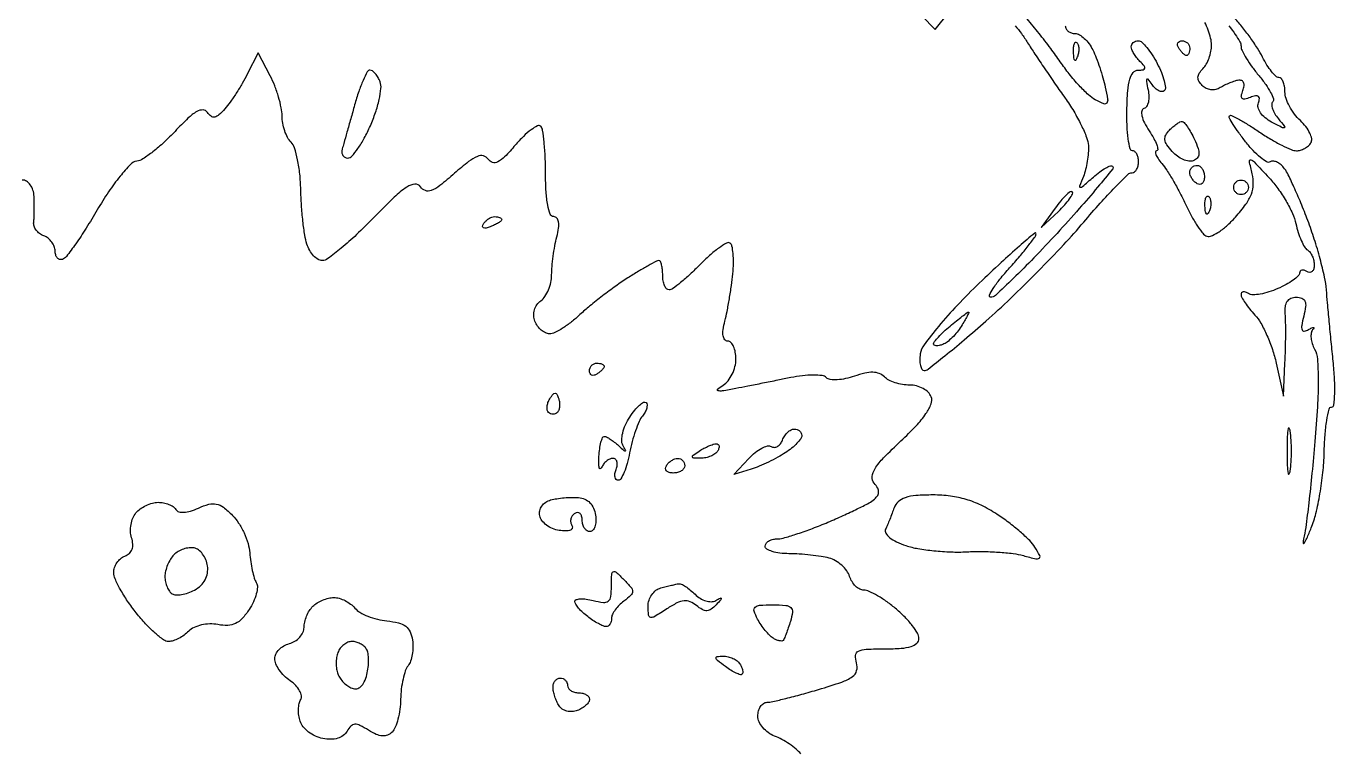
# Model space of a CAD drawing. Extents: x 0 to 102, y 0 to 135.
# Drawn here: x 35.37 to 50.49, y 84.53 to 92.89 of the extents above; entities that cross this region are included whole.
import ezdxf

# ---------------------------------------------------------------- set-up
doc = ezdxf.new("R2010")
doc.units = 0
doc.header["$MEASUREMENT"] = 0

msp = doc.modelspace()

# ---------------------------------------------------------------- linework, layer by layer
for points in [[(45.114712, 93.633223), (45.871669, 92.852846), (46.031069, 93.049697, 0.043972)], [(46.796069, 92.894633, -0.024676), (46.868257, 92.805757, -0.017977), (46.939819, 92.70045, 0.005858), (47.024319, 92.569379, 0.002634), (47.138181, 92.399182, 0.002608), (47.260365, 92.220627, 0.00355), (47.372536, 92.060958, -0.019979), (47.472792, 91.90779, -0.020775), (47.559114, 91.749051, -0.021005), (47.622002, 91.606129, -0.079707), (47.642608, 91.511058, -0.033512), (47.641556, 91.427789, -0.020635), (47.62973, 91.330446, -0.020659), (47.609979, 91.234725, -0.034468), (47.584602, 91.1565, 0.005844), (47.540656, 91.043504, 0.503212), (47.549227, 91.030225, 0.196538), (47.573385, 91.038311, 0.002377), (47.700573, 91.148931, -0.020205), (47.773812, 91.20818, -0.031968), (47.841514, 91.252138, -0.033557), (47.89679, 91.278491, -0.299279), (47.921898, 91.273302, -0.384017), (47.92345, 91.24355, -0.002659), (47.748672, 91.030281, -0.008165), (47.537652, 90.783866, -0.004921), (47.279869, 90.49832, -0.005989), (47.013209, 90.215595, -0.009133), (46.774437, 89.977305, -0.00438), (46.568032, 89.78216, -0.189367), (46.513145, 89.7606, -0.54418), (46.499048, 89.782399, -0.037611), (46.541266, 89.860077, -0.027042), (46.620361, 89.96922, -0.013386), (46.731656, 90.099244, 0.007709), (46.848877, 90.233086, 0.011212), (46.947729, 90.354965, 0.006953), (47.02615, 90.459174, 0.159127), (47.0376, 90.494241, 0.63923), (47.021619, 90.501633, 0.003121), (46.845003, 90.349669, 0.007497), (46.633469, 90.159697, 0.00421), (46.38195, 89.922947, 0.012117), (46.128901, 89.668673, 0.015868), (45.911034, 89.423756, 0.013412), (45.743423, 89.211524, 0.126144), (45.699531, 89.10495, 0.034534), (45.694367, 89.032016, 0.056526), (45.70124, 88.970515, 0.079283), (45.71807, 88.928678, 0.263373), (45.742942, 88.9146, 0.166386), (45.788896, 88.930328, 0.003441), (45.982208, 89.082346, 0.007662), (46.206341, 89.266801, 0.005034), (46.458914, 89.48565, 0.0101), (46.741431, 89.745824, 0.006597), (47.057166, 90.0567, 0.006635), (47.357065, 90.368036, 0.012599), (47.588659, 90.62775, -0.007107), (47.77953, 90.846589, -0.010742), (47.952392, 91.031054, -0.005767), (48.101759, 91.180256, -0.195773), (48.147306, 91.1988, 0.16614), (48.1758, 91.208537, 0.095351), (48.200059, 91.236077, 0.076281), (48.216456, 91.277162, 0.056928), (48.222, 91.3257, 0.053737), (48.216767, 91.374248, 0.07349), (48.201238, 91.415323, 0.093227), (48.178291, 91.442896, 0.174436), (48.151321, 91.4526, -0.352306), (48.123867, 91.474686, -0.020079), (48.103528, 91.589228, -0.023508), (48.090192, 91.739402, -0.014277), (48.087871, 91.917717, -0.012857), (48.097203, 92.143794, -0.051364), (48.120571, 92.280251, -0.104462), (48.159846, 92.355616, -0.223809), (48.21777, 92.383017, 0.036707), (48.275802, 92.38737, 0.314138), (48.293734, 92.404312, 0.228631), (48.286749, 92.432309, 0.022845), (48.23892, 92.48472, -0.030136), (48.200068, 92.528561, -0.031128), (48.167221, 92.5763, -0.032763), (48.144232, 92.621011, -0.102712), (48.1374, 92.65392, -0.121028), (48.143741, 92.679733, -0.100729), (48.161613, 92.701719, -0.09162), (48.188344, 92.716487, -0.080676), (48.219827, 92.7216, -0.189482), (48.259981, 92.705817, -0.03194), (48.317789, 92.644737, -0.031058), (48.379722, 92.560138, -0.023151), (48.437566, 92.459938, -0.022774), (48.485524, 92.355838, -0.032721), (48.517519, 92.25953, -0.034218), (48.532297, 92.181396, -0.229906), (48.519738, 92.145138, -0.210876), (48.492662, 92.134645, -0.106353), (48.456554, 92.144167, -0.075236), (48.416594, 92.17269, -0.047221), (48.379261, 92.21645, 0.014376), (48.333774, 92.277457, 0.490967), (48.318128, 92.277278, 0.211433), (48.3125, 92.253223, 0.007), (48.33258, 92.154606, -0.046379), (48.341602, 92.081138, -0.062092), (48.33527, 92.014362, -0.077342), (48.315522, 91.963885, -0.182418), (48.284644, 91.938781, 0.274003), (48.259765, 91.910079, 0.103271), (48.26123, 91.854853, 0.060332), (48.290096, 91.77647, 0.026674), (48.345655, 91.680925, -0.018866), (48.398469, 91.593279, -0.037586), (48.432178, 91.519671, -0.05845), (48.444489, 91.468821, -0.450048), (48.430118, 91.4526, 0.390354), (48.416314, 91.439886, 0.118338), (48.421074, 91.40911, 0.054712), (48.447017, 91.361433, 0.024202), (48.490805, 91.30455, -0.032539), (48.548948, 91.226357, -0.011626), (48.62178, 91.107853, -0.011479), (48.695871, 90.973786, -0.01331), (48.759981, 90.842844, 0.01657), (48.821913, 90.718409, 0.018925), (48.889451, 90.603876, 0.018403), (48.953495, 90.511742, 0.093515), (48.999435, 90.46979, 0.23171), (49.053453, 90.464469, 0.051737), (49.138871, 90.50685, 0.042514), (49.239025, 90.582819, 0.026925), (49.34247, 90.686751, 0.024059), (49.46236, 90.834675, 0.066428), (49.526565, 90.952107, 0.086551), (49.548468, 91.062999, 0.065287), (49.535048, 91.186705, -0.009549), (49.502581, 91.33234, -0.550309), (49.519056, 91.348153, -0.144584), (49.557174, 91.325897, -0.002233), (49.732309, 91.138165, -0.030577), (49.832759, 91.015235, -0.024015), (49.926503, 90.870874, -0.024584), (50.000811, 90.727707, -0.0534), (50.040069, 90.610385, 0.023078), (50.0673, 90.508979, 0.026867), (50.102663, 90.415659, 0.027388), (50.140555, 90.341194, 0.123562), (50.174309, 90.306477, -0.097264), (50.204223, 90.278749, -0.052552), (50.229461, 90.235115, -0.049544), (50.246608, 90.183435, -0.055396), (50.2524, 90.131314, -0.069308), (50.246171, 90.086595, -0.14379), (50.227549, 90.05705, -0.190139), (50.19994, 90.047067, -0.131946), (50.1678, 90.0567, 0.059788), (50.135385, 90.071729, 0.127965), (50.108051, 90.073375, 0.19138), (50.090189, 90.061861, 0.156262), (50.0832, 90.040045, -0.210307), (50.068544, 90.006741, -0.030008), (50.009227, 89.958612, -0.029869), (49.927828, 89.907359, -0.021378), (49.831378, 89.859636, -0.028132), (49.728621, 89.820903, -0.033661), (49.628097, 89.796631, -0.035833), (49.542761, 89.788242, -0.146007), (49.492978, 89.801677, 0.052424), (49.459781, 89.817665, 0.113776), (49.431832, 89.820964, 0.187335), (49.413688, 89.811531, 0.182217), (49.4064, 89.792195, 0.130483), (49.41554, 89.757767, 0.019459), (49.453833, 89.696404, 0.020782), (49.506047, 89.626039, 0.01657), (49.567875, 89.554553, -0.059175), (49.635725, 89.461103, -0.02368), (49.706376, 89.319374, -0.023035), (49.768878, 89.157763, -0.026916), (49.812615, 88.9992), (49.89588, 88.6185), (49.914304, 88.9992, 0.005649), (49.920226, 89.158914, 0.005125), (49.922787, 89.323985, 0.005136), (49.922047, 89.471739, 0.016388), (49.91731, 89.57025, -0.050862), (49.919061, 89.654371, -0.116739), (49.940942, 89.713418, -0.146828), (49.982925, 89.748205, -0.100423), (50.044017, 89.7606, -0.087671), (50.110291, 89.748889, -0.213451), (50.145126, 89.715086, -0.130287), (50.15274, 89.652314, -0.026882), (50.13128, 89.542011, 0.01657), (50.108171, 89.435041, 0.129516), (50.112105, 89.384686, 0.360922), (50.137316, 89.369488, 0.093504), (50.185559, 89.386375, -0.016664), (50.224981, 89.407395, -0.135635), (50.244876, 89.411157, -0.544422), (50.249128, 89.403203, -0.057116), (50.234227, 89.38234, 0.149575), (50.217004, 89.345507, 0.060468), (50.215902, 89.289467, 0.052569), (50.229481, 89.224543, 0.045075), (50.256765, 89.160243, -0.106065), (50.289475, 89.046517, -0.016331), (50.297996, 88.810293, -0.015214), (50.289483, 88.495363, -0.007333), (50.260393, 88.092717, -0.003206), (50.226291, 87.727865, -0.003886), (50.18946, 87.386194, -0.003298), (50.154352, 87.099259, -0.026644), (50.130394, 86.9688, 0.056708), (50.124693, 86.922149, 0.739371), (50.135196, 86.918833, 0.047039), (50.166757, 86.975359, 0.00698), (50.217816, 87.0957, 0.037565), (50.271686, 87.262597, 0.016526), (50.318749, 87.490012, 0.016247), (50.352991, 87.735617, 0.02097), (50.367577, 87.96284, -0.013068), (50.377376, 88.165544, -0.021399), (50.397482, 88.336265, -0.016888), (50.423352, 88.468085, -0.348988), (50.452918, 88.49159, 0.383455), (50.47946, 88.515461, 0.017699), (50.488758, 88.646917, 0.021768), (50.48734, 88.817608, 0.012947), (50.471549, 89.02035, -0.001256), (50.448808, 89.244495, -0.001074), (50.42595, 89.480759, -0.001082), (50.406098, 89.695613, -0.00309), (50.393534, 89.8452, 0.034232), (50.371745, 89.993325, 0.011901), (50.320784, 90.203126, 0.011757), (50.253519, 90.432211, 0.013422), (50.178212, 90.647873, 0.007521), (50.09815, 90.849586, 0.009034), (50.016599, 91.036732, 0.007934), (49.942783, 91.19156, 0.058058), (49.898073, 91.260291, 0.055064), (49.859405, 91.29764, 0.067794), (49.815985, 91.322655, 0.081134), (49.774657, 91.332129, 0.155492), (49.741981, 91.323958, -0.281111), (49.702804, 91.323742, -0.035929), (49.630978, 91.374415, -0.033512), (49.546809, 91.453336, -0.021631), (49.459936, 91.554959, -0.010592), (49.379988, 91.661697, -0.01715), (49.317142, 91.756092, -0.01122), (49.271062, 91.83462, -0.335171), (49.274051, 91.856051, -0.322219), (49.296222, 91.859674, -0.009018), (49.387125, 91.812407, -0.015217), (49.495937, 91.748949, -0.009459), (49.619787, 91.668281, 0.01474), (49.749542, 91.585706, 0.017607), (49.876593, 91.515956, 0.016537), (49.986558, 91.46502, 0.100515), (50.047713, 91.4526, 0.072422), (50.094002, 91.45934, 0.052961), (50.142007, 91.479355, 0.053251), (50.18443, 91.50883, 0.076044), (50.214105, 91.543679, 0.18598), (50.222909, 91.590517, 0.0653), (50.201514, 91.656772, 0.053847), (50.156256, 91.730529, 0.040727), (50.092197, 91.800775, -0.044027), (50.024008, 91.876548, -0.038036), (49.966345, 91.966758, -0.039838), (49.926703, 92.057206, -0.083553), (49.914, 92.132696, 0.040468), (49.90885, 92.196219, 0.059831), (49.893348, 92.249866, 0.078685), (49.870594, 92.286331, 0.217296), (49.843696, 92.2986, -0.194441), (49.809404, 92.31246, -0.031046), (49.759603, 92.366941, -0.03047), (49.706185, 92.442155, -0.022461), (49.656148, 92.53125, 0.025587), (49.595957, 92.636873, 0.013091), (49.510393, 92.76321, 0.012974), (49.415225, 92.889066, 0.019015), (49.324602, 92.9942, 0.016574)], [(47.376, 92.895793, 0.124881), (47.384669, 92.861624, 0.100781), (47.409078, 92.832518, 0.090361), (47.445588, 92.812957, 0.078061), (47.488604, 92.8062, -0.133759), (47.538387, 92.79264, -0.054223), (47.595248, 92.750285, -0.048487), (47.64987, 92.688673, -0.044252), (47.693523, 92.61585, -0.020692), (47.732619, 92.525941, -0.011004), (47.773879, 92.411772, -0.010935), (47.810982, 92.293056, -0.016682), (47.837443, 92.188415, -0.01117), (47.865053, 92.046376, -0.210469), (47.854281, 92.003332, -0.339135), (47.819618, 91.994231, -0.023561), (47.722565, 92.04043, -0.065214), (47.642782, 92.097586, -0.018524), (47.535046, 92.206085, -0.018324), (47.421367, 92.338829, -0.018452), (47.31799, 92.479241, 0.012001), (47.207538, 92.633388, 0.007591), (47.071765, 92.807998, 0.007622), (46.933066, 92.97559, 0.013919)], [(49.266109, 92.894138, -0.022536), (49.339622, 92.796545, -0.021745), (49.393091, 92.710699, -0.129101), (49.4064, 92.660012, 0.117412), (49.41862, 92.608689, 0.019955), (49.467835, 92.520168, 0.020832), (49.535469, 92.41893, 0.01722), (49.615541, 92.316832, -0.02123), (49.69192, 92.217817, -0.03322), (49.747973, 92.12602, -0.035557), (49.780583, 92.05113, -0.288908), (49.772685, 92.016285, 0.213681), (49.761179, 91.986116, 0.067387), (49.770568, 91.937617, 0.053555), (49.797199, 91.879977, 0.037513), (49.838494, 91.821494, -0.005621), (49.910331, 91.732397, -0.480519), (49.906887, 91.717595, -0.235022), (49.884574, 91.717937, -0.003163), (49.759388, 91.783637, -0.050197), (49.685546, 91.833073, -0.069373), (49.631726, 91.891778, -0.086226), (49.604188, 91.951593, -0.157751), (49.60703, 92.00468, 0.062298), (49.619172, 92.053876, 0.279027), (49.6074, 92.079771, 0.206531), (49.574663, 92.086154, 0.03793), (49.514304, 92.068104, -0.037294), (49.450606, 92.048967, -0.247157), (49.419616, 92.057454, -0.261309), (49.410156, 92.08722, -0.040754), (49.428155, 92.148667, 0.056127), (49.441704, 92.200799, 0.134256), (49.436771, 92.240126, 0.197484), (49.414751, 92.262312, 0.138385), (49.379392, 92.266726, 0.039192), (49.333059, 92.255917, 0.01885), (49.275614, 92.235258, 0.018561), (49.216995, 92.209077, 0.025237), (49.166379, 92.180922, -0.084943), (49.11473, 92.159776, -0.083231), (49.058611, 92.156797, -0.083284), (49.004617, 92.172277, -0.085204), (48.959109, 92.204451, -0.063482), (48.920495, 92.254348, -0.143336), (48.908916, 92.300256, -0.13462), (48.923678, 92.347099, -0.05317), (48.96648, 92.40012, 0.070344), (49.005191, 92.451581, 0.039876), (49.037388, 92.522764, 0.038921), (49.05887, 92.601219, 0.051287), (49.065309, 92.67507, 0.054395), (49.055573, 92.753061, 0.030616), (49.027886, 92.844478, 0.030205), (48.988196, 92.934391, 0.043007)], [(44.319494, 84.486241, 0.046357), (44.263832, 84.541905, 0.024398), (44.185548, 84.600679, 0.024055), (44.098819, 84.653508, 0.033935), (44.016627, 84.691319, -0.065414), (43.94252, 84.731225, -0.062038), (43.879737, 84.789541, -0.066662), (43.837197, 84.85661, -0.108449), (43.8228, 84.922206, -0.065262), (43.830703, 84.9825, -0.081104), (43.853864, 85.034012, -0.096284), (43.888211, 85.068986, -0.145288), (43.92855, 85.082081, 0.049558), (43.994181, 85.090286, 0.005033), (44.147151, 85.126666, 0.006258), (44.328879, 85.174244, 0.004949), (44.524225, 85.230094, 0.010302), (44.792615, 85.315764, 0.070634), (44.915901, 85.378485, 0.174509), (44.964445, 85.44741, 0.14485), (44.962674, 85.537613, -0.093449), (44.952137, 85.624289, -0.269893), (44.98466, 85.67259, -0.1028), (45.074704, 85.695207, -0.010302), (45.297599, 85.6998, 0.017007), (45.478626, 85.705959, 0.057972), (45.594393, 85.727484, 0.109875), (45.659978, 85.764907, 0.211419), (45.684, 85.81918, 0.134523), (45.66755, 85.879216, 0.030206), (45.60754, 85.967829, 0.029235), (45.523348, 86.064968, 0.024684), (45.423709, 86.15758, 0.019837), (45.315642, 86.241423, 0.022893), (45.206183, 86.312263, 0.022761), (45.109154, 86.36316, 0.109835), (45.04871, 86.3766, -0.1229), (45.001064, 86.388491, -0.069996), (44.952774, 86.423619, -0.063059), (44.911177, 86.475463, -0.060797), (44.883199, 86.536666, 0.082944), (44.849966, 86.601632, 0.052394), (44.792227, 86.664482, 0.050985), (44.720358, 86.715918, 0.064431), (44.644848, 86.747011, 0.026182), (44.553616, 86.766416, 0.011618), (44.431626, 86.782859, 0.011463), (44.301345, 86.794332, 0.015177), (44.18235, 86.798445, -0.029141), (44.077008, 86.805034, -0.045432), (43.988167, 86.824112, -0.057039), (43.926106, 86.851551, -0.26617), (43.9074, 86.8842, -0.154145), (43.917589, 86.916465, -0.097894), (43.946283, 86.943949, -0.080377), (43.989154, 86.962495, -0.06205), (44.039767, 86.9688, 0.067391), (44.116025, 86.979125, 0.010494), (44.262114, 87.022743, 0.011522), (44.433157, 87.082128, 0.009807), (44.610817, 87.152435, 0.006475), (44.786601, 87.228709, 0.007483), (44.952007, 87.306036, 0.006778), (45.090016, 87.375417, 0.042984), (45.156293, 87.41746, 0.063134), (45.201893, 87.462329, 0.152412), (45.218594, 87.506048, 0.139805), (45.208084, 87.554077, 0.049914), (45.168497, 87.612822, -0.200629), (45.14525, 87.688856, -0.116128), (45.176766, 87.780719, -0.053486), (45.275979, 87.906311, -0.011375), (45.475743, 88.101021, 0.015612), (45.6519, 88.275656, 0.039125), (45.765667, 88.416254, 0.056508), (45.825338, 88.528342, 0.187841), (45.825744, 88.610324, 0.111272), (45.791294, 88.661994, 0.066144), (45.731199, 88.705721, 0.061116), (45.655954, 88.735327, 0.063277), (45.576675, 88.7454, -0.042433), (45.494182, 88.752414, -0.036242), (45.409439, 88.773339, -0.037833), (45.334854, 88.804012, -0.080071), (45.28433, 88.84051, 0.104028), (45.225792, 88.878703, 0.0874), (45.153006, 88.893186, 0.063123), (45.059833, 88.88346, 0.02634), (44.938293, 88.848147, -0.03167), (44.836896, 88.819855, -0.039183), (44.73971, 88.807103, -0.043319), (44.659395, 88.80987, -0.163783), (44.614633, 88.831256, 0.164227), (44.565976, 88.854451, 0.029191), (44.46386, 88.860681, 0.028838), (44.338397, 88.853762, 0.022475), (44.2035, 88.832311, -0.000967), (44.052392, 88.801569, -0.000627), (43.877526, 88.766574, -0.000631), (43.706665, 88.732828, -0.001197), (43.569, 88.70616, -0.005444), (43.411503, 88.677815, -0.104687), (43.362073, 88.679865, -0.61283), (43.357984, 88.698056, -0.031146), (43.42095, 88.743972, 0.0845), (43.477625, 88.795348, 0.05246), (43.52551, 88.87156, 0.050854), (43.558029, 88.959406, 0.063313), (43.569, 89.045704, 0.043292), (43.562116, 89.125061, 0.063021), (43.541455, 89.192107, 0.08266), (43.511075, 89.237503, 0.206903), (43.475229, 89.253, -0.22646), (43.440111, 89.269765, -0.134775), (43.421176, 89.313089, -0.072586), (43.421234, 89.385365, -0.026684), (43.441467, 89.48565, 0.014611), (43.466745, 89.597007, 0.006893), (43.493171, 89.742053, 0.006824), (43.516688, 89.894781, 0.009563), (43.533211, 90.03181, 0.020244), (43.540649, 90.154804, 0.028215), (43.536625, 90.264968, 0.027649), (43.523652, 90.351864, 0.206287), (43.500271, 90.385291, 0.276597), (43.460198, 90.385847, 0.02423), (43.371294, 90.328324, 0.026332), (43.265373, 90.243476, 0.017154), (43.152017, 90.135231, -0.011905), (43.038095, 90.024136, -0.016451), (42.930377, 89.930397, -0.013031), (42.837737, 89.858917, -0.159099), (42.795718, 89.8452, -0.215052), (42.767901, 89.857744, -0.079563), (42.744361, 89.894903, -0.060514), (42.728329, 89.949618, -0.041061), (42.723, 90.0144, 0.02455), (42.719814, 90.079241, 0.039052), (42.710081, 90.133897, 0.046229), (42.696026, 90.172798, 0.290725), (42.679019, 90.1836, 0.123057), (42.65021, 90.176401, 0.004989), (42.555259, 90.12456, 0.008472), (42.443569, 90.059619, 0.005876), (42.319469, 89.982614, 0.013028), (42.181375, 89.889517, 0.008532), (42.026977, 89.775451, 0.008585), (41.880269, 89.659096, 0.016265), (41.766891, 89.559614, -0.021848), (41.667826, 89.474628, -0.025188), (41.566166, 89.402817, -0.025444), (41.475122, 89.35144, -0.116239), (41.416392, 89.3376, -0.112159), (41.368831, 89.348405, -0.066052), (41.319803, 89.380434, -0.060902), (41.276804, 89.427663, -0.062704), (41.246947, 89.483418, -0.080125), (41.233347, 89.548338, -0.081596), (41.240992, 89.613812, -0.082239), (41.269076, 89.672977, -0.083224), (41.31464, 89.71965, 0.088794), (41.362102, 89.769358, 0.047336), (41.402281, 89.844581, 0.045113), (41.429801, 89.931745, 0.052672), (41.43936, 90.017982, -0.021294), (41.443962, 90.114312, -0.01127), (41.457433, 90.233165, -0.011196), (41.476712, 90.354333, -0.016994), (41.499378, 90.45855, 0.026908), (41.519129, 90.558893, 0.073138), (41.518733, 90.631158, 0.135305), (41.499375, 90.674452, 0.223974), (41.463862, 90.6912, -0.312666), (41.423778, 90.718982, -0.042407), (41.394598, 90.822844, -0.032865), (41.375371, 90.977844, -0.014429), (41.3694, 91.1847, 0.010715), (41.365259, 91.377888, 0.015033), (41.35269, 91.549944, 0.011255), (41.334951, 91.690554, 0.160711), (41.312516, 91.735084, 0.328614), (41.276187, 91.74059, 0.03883), (41.202794, 91.69435, 0.034413), (41.113737, 91.618015, 0.020839), (41.018877, 91.516534, -0.015487), (40.89637, 91.382634, -0.080148), (40.816088, 91.323001, -0.194777), (40.75661, 91.317382, -0.17475), (40.706571, 91.354371, 0.188123), (40.652022, 91.392549, 0.159936), (40.581534, 91.387009, 0.067903), (40.479639, 91.327142, 0.013433), (40.316447, 91.191443, -0.012239), (40.147031, 91.049885, -0.073687), (40.048002, 90.992595, -0.183065), (39.979656, 90.991553, -0.164038), (39.923949, 91.035873, 0.28381), (39.859416, 91.066582, 0.12006), (39.765518, 91.032531, 0.045237), (39.620056, 90.915555, 0.008153), (39.373862, 90.67005, -0.011221), (39.184689, 90.483707, -0.015691), (39.006896, 90.326495, -0.011995), (38.854149, 90.20581, -0.162581), (38.787652, 90.1836, -0.141352), (38.739421, 90.197513, -0.06555), (38.688799, 90.239515, -0.057214), (38.643585, 90.301141, -0.050617), (38.611287, 90.37395, -0.039791), (38.586634, 90.476089, -0.011277), (38.564654, 90.638226, -0.011286), (38.548039, 90.823126, -0.011713), (38.540043, 91.006313, 0.021053), (38.529013, 91.183134, 0.024774), (38.503288, 91.348934, 0.024805), (38.46819, 91.484647, 0.121271), (38.427457, 91.551983, -0.075533), (38.387701, 91.605983, -0.038431), (38.354249, 91.683583, -0.037073), (38.331438, 91.770707, -0.045523), (38.3238, 91.854421, 0.050264), (38.314236, 91.949316, 0.021668), (38.283461, 92.072818, 0.02118), (38.239051, 92.202513, 0.026255), (38.186475, 92.318759), (38.049151, 92.584316), (37.922087, 92.335708, -0.014638), (37.863844, 92.229541, -0.010969), (37.793798, 92.116052, -0.011112), (37.723084, 92.012049, -0.024817), (37.66379, 91.937051, -0.027495), (37.594547, 91.866151, -0.134746), (37.54519, 91.840808, -0.217789), (37.503287, 91.850284, -0.084904), (37.461852, 91.894751, 0.246755), (37.410108, 91.923439, 0.138279), (37.338651, 91.905008, 0.059213), (37.23667, 91.828198, 0.014029), (37.086832, 91.676408, -0.018093), (36.960143, 91.550137, -0.021298), (36.831134, 91.440373, -0.020766), (36.715831, 91.357907, -0.11036), (36.643708, 91.330801, 0.169233), (36.572488, 91.294178, 0.019705), (36.452426, 91.157603, 0.021884), (36.319167, 90.977863, 0.016237), (36.187457, 90.768593, -0.008672), (36.059705, 90.558634, -0.012345), (35.938468, 90.377032, -0.008385), (35.832004, 90.231047, -0.151515), (35.785607, 90.1977, -0.151329), (35.753524, 90.196992, -0.144709), (35.725994, 90.214473, -0.111541), (35.70748, 90.248732, -0.068432), (35.7012, 90.294399, 0.094004), (35.691431, 90.345899, 0.066816), (35.662757, 90.39736, 0.064779), (35.62036, 90.440983, 0.07611), (35.570331, 90.469516, -0.070428), (35.52136, 90.496719, -0.070999), (35.482016, 90.53638, -0.077281), (35.457953, 90.582001, -0.115835), (35.453455, 90.626618, 0.021535), (35.458171, 90.680617, 0.007673), (35.460393, 90.758019, 0.007598), (35.460236, 90.843136, 0.008893), (35.457424, 90.92385, 0.061165), (35.444336, 90.997964, 0.080843), (35.414051, 91.059353, 0.09721), (35.371218, 91.099847, 0.141824), (35.321635, 91.1142, -0.177416)]]:
    msp.add_lwpolyline(points, format="xyb")
for points in [[(48.724607, 92.7216, -0.093332), (48.758807, 92.71516, -0.09642), (48.787882, 92.696749, -0.099167), (48.807342, 92.66928, -0.105053), (48.8142, 92.637, -0.042167), (48.811464, 92.604611, -0.061769), (48.803241, 92.577251, -0.081139), (48.791159, 92.558699, -0.210953), (48.776893, 92.5524, -0.151918), (48.759065, 92.557945, -0.038439), (48.735186, 92.577251, -0.035638), (48.710057, 92.604617, -0.029505), (48.6873, 92.637, -0.082592), (48.674059, 92.669326, -0.161196), (48.676691, 92.696749, -0.182303), (48.694579, 92.714977, -0.108972)], [(47.511713, 92.698687, 0.296942), (47.493197, 92.702597, 0.208169), (47.477576, 92.687154, 0.077125), (47.468209, 92.646547, 0.028489), (47.467279, 92.58765, 0.018894), (47.472274, 92.524511, 0.168741), (47.48423, 92.499828, 0.470617), (47.499648, 92.501287, 0.054073), (47.518391, 92.536537, 0.051402), (47.531592, 92.582803, 0.05415), (47.534758, 92.629972, 0.060344), (47.528061, 92.671029, 0.126455)], [(39.339992, 92.3832, 0.277791), (39.308994, 92.364538, 0.017693), (39.260794, 92.265157, 0.021863), (39.210077, 92.135353, 0.014168), (39.162367, 91.98135, -0.00032), (39.117166, 91.819742, -0.000375), (39.074069, 91.666479, -0.00033), (39.037451, 91.536959, -0.002301), (39.019221, 91.47375, 0.086337), (39.014633, 91.433375, 0.122816), (39.025379, 91.399064, 0.136914), (39.049793, 91.376286, 0.120226), (39.083754, 91.368, 0.215794), (39.13031, 91.389075, 0.027699), (39.199671, 91.477479, 0.028334), (39.274062, 91.597938, 0.020031), (39.344174, 91.740694, 0.022889), (39.403477, 91.893272, 0.026435), (39.4454, 92.043537, 0.026916), (39.466954, 92.172667, 0.120069), (39.457266, 92.248294, 0.039497), (39.432623, 92.299919, 0.047856), (39.401462, 92.343571, 0.054974), (39.368788, 92.373729, 0.160233)], [(48.72537, 91.79034, -0.219455), (48.748605, 91.779224, -0.022547), (48.786254, 91.729431, -0.024791), (48.827364, 91.662789, -0.017266), (48.867294, 91.583917, -0.022855), (48.910306, 91.478807, -0.099329), (48.919965, 91.412522, -0.176486), (48.90104, 91.368092, -0.113569), (48.854093, 91.336483, -0.133421), (48.802761, 91.331274, -0.062195), (48.738125, 91.350447, -0.055137), (48.671001, 91.389127, -0.050619), (48.611804, 91.44254, -0.034106), (48.550376, 91.520496, -0.116942), (48.527434, 91.580289, -0.155081), (48.53689, 91.634035, -0.076025), (48.578475, 91.690635, -0.021586), (48.620313, 91.729008, -0.025692), (48.663026, 91.761324, -0.025816), (48.701167, 91.784431, -0.1275)], [(48.8988, 91.2834, -0.153634), (48.931065, 91.273246, -0.097988), (48.958549, 91.244656, -0.080552), (48.977094, 91.201938, -0.062283), (48.9834, 91.151507, -0.066118), (48.977202, 91.104839, -0.138808), (48.958549, 91.073717, -0.191142), (48.930918, 91.062768, -0.139169), (48.8988, 91.0719, -0.06081), (48.866439, 91.097805, -0.051032), (48.839051, 91.132211, -0.053229), (48.820401, 91.169481, -0.089642), (48.8142, 91.203793, -0.105429), (48.820677, 91.234167, -0.099231), (48.839051, 91.260015, -0.096318), (48.866505, 91.277341, -0.092995)], [(49.4064, 91.1142, -0.099038), (49.438687, 91.107741, -0.097945), (49.466149, 91.089349, -0.097945), (49.484541, 91.061887, -0.099038), (49.491, 91.0296, -0.099038), (49.484541, 90.997313, -0.097945), (49.466149, 90.969851, -0.097945), (49.438687, 90.951459, -0.099038), (49.4064, 90.945, -0.099038), (49.374113, 90.951459, -0.097945), (49.346651, 90.969851, -0.097945), (49.328259, 90.997313, -0.099038), (49.3218, 91.0296, -0.099038), (49.328259, 91.061887, -0.097945), (49.346651, 91.089349, -0.097945), (49.374113, 91.107741, -0.099038)], [(47.4559, 90.976664, 0.365674), (47.43226, 90.978264, 0.031591), (47.382276, 90.936439, 0.030003), (47.322207, 90.872076, 0.017685), (47.258064, 90.788664), (47.097827, 90.5643), (47.295664, 90.7523, 0.018032), (47.368793, 90.826992, 0.029656), (47.424341, 90.895757, 0.030193), (47.459647, 90.952095, 0.337379)], [(49.034513, 90.922087, -0.126455), (49.050861, 90.894429, -0.060344), (49.057558, 90.853372, -0.05415), (49.054392, 90.806203, -0.051402), (49.041191, 90.759937, -0.054073), (49.022448, 90.724687, -0.470617), (49.00703, 90.723228, -0.168741), (48.995074, 90.747911, -0.018894), (48.990079, 90.81105, -0.028489), (48.991009, 90.869947, -0.077125), (49.000376, 90.910554, -0.208169), (49.015997, 90.925997, -0.296942)], [(40.782193, 90.6912, -0.039867), (40.812675, 90.688766, -0.059132), (40.838415, 90.681433, -0.077771), (40.855928, 90.670675, -0.219607), (40.8618, 90.657951, -0.2252), (40.85429, 90.642123, -0.029412), (40.823232, 90.61967, -0.029555), (40.780799, 90.596041, -0.020646), (40.730506, 90.57432, -0.036408), (40.681457, 90.55949, -0.155351), (40.651355, 90.562127, -0.32948), (40.641257, 90.579026, -0.1144), (40.650899, 90.607569, -0.061454), (40.676574, 90.639559, -0.051183), (40.710787, 90.666633, -0.053277), (40.747924, 90.685066, -0.088797)], [(46.255767, 89.588585, -0.58528), (46.260094, 89.58277, -0.011578), (46.24047, 89.541351, -0.015046), (46.211585, 89.487932, -0.008115), (46.172987, 89.423834, -0.030968), (46.125015, 89.356661, -0.027839), (46.067481, 89.293364, -0.028903), (46.009366, 89.242434, -0.073986), (45.96077, 89.214989, -0.036869), (45.919525, 89.202559, -0.068684), (45.884799, 89.199711, -0.112733), (45.861839, 89.206309, -0.273115), (45.8532, 89.220944, -0.172532), (45.862577, 89.247311, -0.015616), (45.909115, 89.30095, -0.01882), (45.970638, 89.362707, -0.0136), (46.04355, 89.426975, -0.004456), (46.118077, 89.48803, -0.006651), (46.184408, 89.539951, -0.003172), (46.241433, 89.582809, -0.128232)], [(41.9616, 88.9992, -0.042167), (41.993989, 88.996464, -0.061769), (42.021349, 88.988241, -0.081139), (42.039901, 88.976159, -0.210953), (42.0462, 88.961893, -0.151918), (42.040655, 88.944065, -0.038439), (42.021349, 88.920186, -0.035638), (41.993983, 88.895057, -0.029505), (41.9616, 88.8723, -0.082592), (41.929274, 88.859059, -0.161196), (41.901851, 88.861691, -0.182303), (41.883623, 88.879579, -0.108972), (41.877, 88.909607, -0.093332), (41.88344, 88.943807, -0.09642), (41.901851, 88.972882, -0.099167), (41.92932, 88.992342, -0.105053)], [(41.520601, 88.587896, -0.052621), (41.530432, 88.543224, -0.052345), (41.530746, 88.497404, -0.057227), (41.522104, 88.457264, -0.115259), (41.505112, 88.429913, -0.098356), (41.481731, 88.41428, -0.097782), (41.4541, 88.408728, -0.098103), (41.426508, 88.414099, -0.099724), (41.403229, 88.429571, -0.149701), (41.388702, 88.456924, -0.07231), (41.386835, 88.496922, -0.061761), (41.397142, 88.542778, -0.052326), (41.418718, 88.587555, -0.024362), (41.455091, 88.640461, -0.233206), (41.478901, 88.652304, -0.286646), (41.499363, 88.639619, -0.033951)], [(42.530315, 88.543285, -0.186262), (42.541922, 88.51709, -0.077582), (42.537761, 88.478006, -0.061885), (42.519409, 88.432656, -0.04566), (42.488826, 88.387894, 0.06964), (42.450573, 88.325725, 0.019176), (42.408495, 88.218572, 0.018985), (42.3697, 88.092211, 0.018796), (42.340455, 87.96285, -0.02075), (42.312475, 87.841292, -0.031525), (42.277279, 87.738792, -0.032448), (42.240284, 87.663871, -0.267966), (42.20864, 87.6456, -0.211071), (42.185112, 87.655995, -0.139157), (42.17172, 87.682877, -0.089392), (42.171419, 87.723881, -0.048899), (42.184806, 87.7725, 0.059505), (42.197083, 87.821076, 0.105118), (42.193759, 87.862123, 0.149708), (42.175813, 87.889073, 0.173231), (42.146901, 87.8994, 0.106674), (42.110581, 87.891562, 0.064854), (42.073088, 87.868336, 0.060533), (42.040157, 87.834084, 0.064606), (42.017232, 87.79365, -0.224254), (42.00272, 87.780324, -0.432726), (41.99039, 87.787305, -0.05879), (41.984317, 87.837087, -0.014053), (41.986334, 87.92055, -0.019863), (41.994559, 88.009716, -0.031591), (42.00939, 88.084859, -0.032982), (42.027868, 88.139887, -0.30411), (42.047732, 88.1532, -0.121129), (42.07372, 88.14681, -0.023229), (42.115967, 88.122136, -0.023521), (42.163662, 88.087934, -0.019763), (42.210891, 88.04745, 0.00427), (42.273881, 87.989977, 0.203391), (42.289817, 87.984523, 0.540241), (42.29452, 87.992959, 0.008334), (42.262819, 88.05117, -0.138918), (42.248881, 88.108305, -0.050492), (42.260434, 88.191675, -0.045225), (42.292417, 88.285361, -0.04019), (42.341768, 88.375761, -0.024278), (42.399235, 88.454813, -0.041834), (42.455296, 88.513708, -0.054906), (42.502509, 88.54718, -0.334838)], [(44.243145, 88.2378, -0.084477), (44.276466, 88.23213, -0.093281), (44.304769, 88.215807, -0.100466), (44.323696, 88.191488, -0.115793), (44.3304, 88.16293, -0.158572), (44.318425, 88.126122, -0.033354), (44.274485, 88.0735, -0.031853), (44.212923, 88.016756, -0.025511), (44.14005, 87.963623, -0.020248), (44.052462, 87.9113, -0.01267), (43.94611, 87.856919, -0.012713), (43.838451, 87.808595, -0.022538), (43.74713, 87.775114), (43.544559, 87.711041), (43.7195, 87.898818, -0.034829), (43.792506, 87.966986, -0.048066), (43.867203, 88.016509, -0.057826), (43.932909, 88.042288, -0.205816), (43.976656, 88.035783, 0.147436), (44.011774, 88.026411, 0.123722), (44.04897, 88.037032, 0.100346), (44.082686, 88.066865, 0.070116), (44.10738, 88.111386, -0.055823), (44.132422, 88.15973, -0.05796), (44.167271, 88.200666, -0.064401), (44.206179, 88.228509, -0.12375)], [(49.974595, 88.21665, 0.124239), (49.961721, 88.24731, 0.664672), (49.949704, 88.244277, 0.03126), (49.941464, 88.150714, 0.006336), (49.939352, 87.984, 0.006336), (49.941464, 87.817286, 0.03126), (49.949704, 87.723723, 0.664672), (49.961721, 87.72069, 0.124239), (49.974595, 87.75135, 0.023547), (49.985573, 87.857288, 0.014044), (49.989133, 87.984, 0.014044), (49.985573, 88.110712, 0.023547)], [(43.341343, 88.067305, -0.157323), (43.362948, 88.060783, -0.195945), (43.374322, 88.043368, -0.128516), (43.372587, 88.01633, -0.058538), (43.3575, 87.984, -0.101161), (43.327076, 87.951681, -0.052761), (43.27855, 87.924632, -0.049393), (43.220757, 87.906475, -0.053738), (43.162157, 87.900695, -0.012098), (43.08158, 87.903376, -0.343021), (43.066836, 87.916263, -0.295079), (43.074703, 87.93583, -0.010223), (43.146, 87.984, -0.021347), (43.199607, 88.015485, -0.021318), (43.255728, 88.042299, -0.021733), (43.306606, 88.061429, -0.074451)], [(42.897193, 87.8994, -0.105429), (42.927567, 87.892923, -0.099231), (42.953415, 87.874549, -0.096318), (42.970741, 87.847095, -0.092995), (42.9768, 87.8148, -0.153634), (42.966646, 87.782535, -0.097988), (42.938056, 87.755051, -0.080552), (42.895338, 87.736506, -0.062283), (42.844907, 87.7302, -0.066118), (42.798239, 87.736398, -0.138808), (42.767117, 87.755051, -0.191142), (42.756168, 87.782682, -0.139169), (42.7653, 87.8148, -0.06081), (42.791205, 87.847161, -0.051032), (42.825611, 87.874549, -0.053229), (42.862881, 87.893199, -0.089642)], [(41.7501, 87.446923, -0.086717), (41.822489, 87.428543, -0.095571), (41.881606, 87.387031, -0.08983), (41.923626, 87.324117, -0.067249), (41.946334, 87.24375, -0.045002), (41.950064, 87.170862, -0.070854), (41.938847, 87.109315, -0.099259), (41.915286, 87.068129, -0.216622), (41.882884, 87.0534, -0.144235), (41.848379, 87.063565, -0.099454), (41.81898, 87.092144, -0.083789), (41.799169, 87.134876, -0.066829), (41.7924, 87.185293, 0.067432), (41.786088, 87.231883, 0.140899), (41.767143, 87.262833, 0.190788), (41.739072, 87.273544, 0.136093), (41.70642, 87.264047, 0.098906), (41.677658, 87.237212, 0.097913), (41.661286, 87.201294, 0.097976), (41.659821, 87.161867, 0.099171), (41.67351, 87.12504, -0.212771), (41.677776, 87.09346, -0.231386), (41.656997, 87.070692, -0.098284), (41.605573, 87.061318, -0.031399), (41.527704, 87.067436, -0.062836), (41.449663, 87.088755, -0.062834), (41.379363, 87.128792, -0.068788), (41.327029, 87.180621, -0.116687), (41.301985, 87.236617, -0.103062), (41.302978, 87.294509, -0.096059), (41.326847, 87.348818, -0.091728), (41.370492, 87.392187, -0.084355), (41.428021, 87.418639, -0.027927), (41.498778, 87.433486, -0.015851), (41.585694, 87.443904, -0.01579), (41.674199, 87.448866, -0.025024)], [(45.846133, 87.4764, 0.017945), (45.649089, 87.469326, 0.061858), (45.523913, 87.444559, 0.103027), (45.444983, 87.398924, 0.126199), (45.397713, 87.32835, -0.00615), (45.374309, 87.264514, -0.004666), (45.347135, 87.195078, -0.004719), (45.32041, 87.130394, -0.010966), (45.298865, 87.082557, 0.250809), (45.300974, 87.037099, 0.088224), (45.345139, 86.986115, 0.05908), (45.425407, 86.935461, 0.031545), (45.534449, 86.891675, 0.037512), (45.672243, 86.857401, 0.016852), (45.857171, 86.832266, 0.016574), (46.055265, 86.818725, 0.02167), (46.23678, 86.820219, -0.015981), (46.414837, 86.823709, -0.013645), (46.602431, 86.816269, -0.013858), (46.772708, 86.800104, -0.037542), (46.891594, 86.776325, 0.008306), (47.035933, 86.738569, 0.219101), (47.074207, 86.746015, 0.3752), (47.081137, 86.775696, 0.017432), (47.025284, 86.872484, 0.057549), (46.963933, 86.949411, 0.017203), (46.853789, 87.051653, 0.017003), (46.721249, 87.158789, 0.017636), (46.583306, 87.255308, 0.030074), (46.403264, 87.357232, 0.040927), (46.229554, 87.425246, 0.041325), (46.048426, 87.463621, 0.031555)], [(36.890966, 87.3918, -0.048084), (36.953548, 87.385768, -0.046845), (37.014401, 87.367886, -0.050693), (37.064786, 87.341608, -0.10923), (37.095128, 87.31039, 0.182674), (37.130613, 87.283085, 0.088332), (37.188363, 87.276222, 0.061538), (37.265237, 87.290277, 0.030951), (37.357508, 87.325604, -0.039267), (37.478089, 87.369487, -0.121438), (37.564095, 87.371969, -0.112435), (37.64526, 87.334078, -0.031184), (37.751302, 87.240498, -0.053366), (37.82217, 87.15264, -0.035095), (37.884737, 87.038648, -0.035191), (37.930493, 86.917625, -0.055554), (37.950355, 86.808542, 0.018435), (37.961285, 86.705808, 0.018371), (37.97976, 86.604038, 0.018563), (38.002429, 86.51652, 0.065846), (38.026132, 86.463738, -0.1562), (38.038874, 86.412483, -0.048888), (38.025799, 86.333429, -0.043446), (37.992825, 86.242663, -0.036202), (37.942916, 86.152946, -0.040093), (37.862602, 86.049502, -0.095313), (37.784834, 85.991549, -0.104862), (37.695994, 85.969676, -0.055388), (37.582302, 85.978588, 0.052135), (37.487407, 85.986645, 0.050752), (37.392007, 85.975056, 0.05414), (37.307527, 85.946075, 0.086905), (37.245335, 85.902421, -0.042408), (37.191782, 85.857256, -0.036234), (37.128569, 85.819069, -0.037828), (37.06561, 85.792792, -0.08011), (37.013566, 85.7844, -0.15702), (36.954167, 85.803525, -0.024568), (36.856589, 85.881168, -0.025291), (36.747139, 85.987684, -0.019642), (36.638909, 86.113824, -0.018696), (36.539029, 86.250105, -0.021618), (36.454642, 86.387174, -0.021289), (36.393856, 86.508019, -0.106267), (36.378, 86.581779, -0.084745), (36.387675, 86.63845, -0.066159), (36.416017, 86.694206, -0.066147), (36.457946, 86.740633, -0.084642), (36.507421, 86.769974, 0.096455), (36.558727, 86.802049, 0.118094), (36.589857, 86.849083, 0.10356), (36.598661, 86.910157, 0.061107), (36.585032, 86.982878, -0.068796), (36.572754, 87.054422, -0.051565), (36.578388, 87.134252, -0.052256), (36.599974, 87.209914, -0.077755), (36.635169, 87.26896, -0.063424), (36.685502, 87.315981, -0.044282), (36.752363, 87.355716, -0.044531), (36.824589, 87.382795, -0.067526)], [(37.306839, 86.864655, 0.078969), (37.249948, 86.866387, 0.050573), (37.185426, 86.8514, 0.049532), (37.123492, 86.823124, 0.064623), (37.074189, 86.785149, 0.059321), (37.034366, 86.734562, 0.039022), (37.000747, 86.668441, 0.039014), (36.977801, 86.597878, 0.05917), (36.9702, 86.533873, 0.050937), (36.976342, 86.473735, 0.047998), (36.994538, 86.41481, 0.051566), (37.021296, 86.36565, 0.104306), (37.053052, 86.335381, 0.133003), (37.097156, 86.322261, 0.047372), (37.16329, 86.326899, 0.042906), (37.23849, 86.346136, 0.038819), (37.311985, 86.378412, 0.064466), (37.384978, 86.430539, 0.082097), (37.435505, 86.495902, 0.08487), (37.461216, 86.572231, 0.074548), (37.461784, 86.65641, 0.062079), (37.442138, 86.728497, 0.062485), (37.405427, 86.793384, 0.068588), (37.358002, 86.841646, 0.117827)], [(42.274063, 86.499223, -0.018672), (42.357228, 86.409603, -0.179573), (42.375026, 86.361645, -0.211067), (42.355702, 86.317907, -0.026849), (42.274063, 86.251203, 0.039824), (42.219247, 86.203995, 0.040373), (42.172883, 86.148895, 0.04358), (42.140832, 86.094404, 0.11161), (42.1308, 86.050023, -0.064297), (42.126065, 86.013358, -0.084761), (42.112162, 85.982715, -0.103491), (42.091536, 85.962736, -0.15257), (42.06735, 85.956291, -0.094564), (42.033694, 85.964204, -0.019699), (41.979049, 85.991204, -0.020021), (41.917185, 86.028147, -0.017735), (41.85585, 86.071367, -0.025011), (41.799175, 86.119038, -0.030313), (41.75129, 86.169333, -0.031461), (41.717128, 86.21547, -0.144608), (41.7078, 86.247048, -0.325735), (41.72277, 86.267589, -0.065836), (41.769928, 86.276157, -0.046828), (41.838208, 86.273059, -0.02675), (41.9193, 86.25726, 0.030708), (42.037361, 86.235226, 0.199788), (42.094362, 86.251079, 0.19855), (42.123489, 86.30277, 0.030293), (42.1308, 86.423331, -0.009835), (42.133481, 86.55962, -0.267175), (42.15195, 86.588982, -0.315575), (42.183912, 86.584991, -0.012455)], [(42.907307, 86.451386, -0.15668), (42.937694, 86.447057, -0.030249), (42.986712, 86.419456, -0.029529), (43.042149, 86.378836, -0.023506), (43.097008, 86.328906, 0.059091), (43.155523, 86.282799, 0.063992), (43.221695, 86.253129, 0.072246), (43.28517, 86.243572, 0.13059), (43.335701, 86.256717, -0.009309), (43.390697, 86.286448, -0.534574), (43.39919, 86.281754, -0.20577), (43.393908, 86.265909, -0.004814), (43.339935, 86.206477, -0.051467), (43.28272, 86.15619, -0.148185), (43.233172, 86.139552, -0.138636), (43.180604, 86.152739, -0.042882), (43.112947, 86.199725, 0.074057), (43.039704, 86.244117, 0.128121), (42.969656, 86.254144, 0.091565), (42.887507, 86.229156, 0.025537), (42.770962, 86.16103, -0.007953), (42.630928, 86.072427, -0.173582), (42.584118, 86.06272, -0.344296), (42.559223, 86.088477, -0.026308), (42.5538, 86.191467, -0.080177), (42.564922, 86.260378, -0.07285), (42.59729, 86.32482, -0.075753), (42.645284, 86.375101, -0.100799), (42.70185, 86.402883, -0.002933), (42.762741, 86.418415, -0.003012), (42.823274, 86.43309, -0.002915), (42.87593, 86.445197, -0.012715)], [(38.922561, 86.292, -0.071809), (38.98431, 86.283086, -0.0446), (39.052538, 86.25616, -0.04386), (39.116534, 86.216686, -0.0595), (39.165741, 86.16999, 0.088596), (39.223407, 86.121287, 0.035992), (39.316172, 86.076172, 0.034187), (39.425374, 86.040906, 0.036863), (39.53565, 86.02194, -0.034788), (39.669142, 85.999551, -0.101657), (39.753263, 85.960118, -0.127306), (39.804173, 85.896721, -0.070746), (39.831944, 85.800893, -0.041972), (39.836622, 85.71881, -0.036991), (39.827981, 85.633474, -0.03883), (39.808361, 85.557426, -0.084971), (39.779633, 85.504793, 0.087399), (39.748397, 85.446907, 0.025685), (39.721457, 85.349225, 0.024942), (39.701977, 85.234272, 0.024436), (39.693867, 85.117159, -0.028459), (39.684863, 85.000714, -0.029722), (39.662727, 84.887752, -0.031122), (39.631891, 84.793166, -0.102361), (39.596017, 84.738577, -0.098084), (39.542942, 84.703052, -0.117791), (39.483771, 84.693514, -0.086974), (39.413055, 84.711435, -0.034147), (39.324005, 84.758931, 0.022912), (39.223767, 84.81532, 0.129325), (39.164251, 84.827968, 0.192729), (39.118935, 84.807261, 0.062879), (39.07445, 84.746986, -0.107952), (39.031013, 84.697985, -0.085051), (38.967337, 84.666377, -0.071785), (38.88674, 84.654382, -0.048362), (38.79397, 84.662963, -0.061734), (38.709559, 84.690207, -0.054103), (38.630191, 84.738173, -0.057008), (38.567409, 84.798516, -0.096288), (38.532576, 84.862382, -0.043832), (38.51746, 84.930066, -0.039451), (38.513636, 85.001809, -0.041664), (38.520756, 85.066936, -0.090599), (38.539011, 85.113604, 0.185735), (38.54741, 85.158171, 0.082462), (38.526822, 85.215362, 0.06507), (38.481631, 85.276052, 0.047479), (38.417571, 85.330658, -0.044266), (38.349329, 85.388078, -0.04312), (38.291597, 85.457089, -0.046438), (38.251877, 85.526839, -0.106612), (38.2392, 85.585617, -0.118021), (38.25189, 85.638628, -0.075324), (38.288902, 85.690444, -0.068729), (38.343722, 85.733246, -0.067577), (38.4084, 85.759887, 0.073878), (38.473066, 85.787477, 0.071036), (38.527897, 85.83297, 0.075822), (38.564879, 85.888803, 0.108843), (38.5776, 85.946547, -0.059647), (38.585017, 86.008503, -0.039038), (38.607422, 86.076948, -0.038997), (38.640244, 86.141191, -0.058846), (38.67912, 86.19048, -0.058676), (38.728374, 86.229356, -0.038987), (38.792508, 86.262179, -0.039045), (38.860794, 86.284584, -0.059819)], [(43.994724, 86.2074, -0.019099), (44.144255, 86.201686, -0.17024), (44.203622, 86.175627, -0.243363), (44.22215, 86.123658, -0.040834), (44.198691, 86.01705, -0.007548), (44.174372, 85.941988, -0.009758), (44.149683, 85.873914, -0.007782), (44.127137, 85.817956, -0.081401), (44.114019, 85.797079, -0.21062), (44.097712, 85.789557, -0.059187), (44.069171, 85.792457, -0.048729), (44.034373, 85.803867, -0.034849), (43.998083, 85.82294, -0.06163), (43.957522, 85.855518, -0.022811), (43.908822, 85.910444, -0.022197), (43.860575, 85.97587, -0.024909), (43.820278, 86.042912, -0.039177), (43.779591, 86.135742, -0.295567), (43.790444, 86.180089, -0.176035), (43.843356, 86.202931, -0.014758)], [(39.131558, 85.7844, 0.100052), (39.084776, 85.774944, 0.066839), (39.037549, 85.747123, 0.063626), (38.997054, 85.706014, 0.071217), (38.970006, 85.6575, 0.053212), (38.954733, 85.600107, 0.035918), (38.949182, 85.532521, 0.036139), (38.953344, 85.46558, 0.058082), (38.967496, 85.410241, 0.062421), (38.993938, 85.360798, 0.042032), (39.035217, 85.311768, 0.042075), (39.084042, 85.270401, 0.063182), (39.133179, 85.244027, 0.138424), (39.186981, 85.239101, 0.141621), (39.234877, 85.26314, 0.099721), (39.274464, 85.317953, 0.045228), (39.303802, 85.401878, 0.032362), (39.319293, 85.486427, 0.03266), (39.323679, 85.572009, 0.034517), (39.317458, 85.646691, 0.100706), (39.299672, 85.694992, 0.078935), (39.270198, 85.729205, 0.053388), (39.227495, 85.758136, 0.052651), (39.178825, 85.777778, 0.069707)], [(43.420938, 85.6152, -0.058559), (43.47789, 85.608507, -0.050463), (43.534835, 85.588695, -0.05301), (43.583328, 85.559524, -0.092697), (43.614779, 85.524971, -0.036355), (43.63394, 85.488246, -0.048724), (43.645422, 85.452507, -0.058142), (43.64833, 85.422721, -0.194023), (43.640788, 85.404988, -0.282878), (43.620068, 85.400048, -0.029595), (43.571574, 85.419219, -0.029724), (43.511983, 85.451395, -0.019217), (43.446947, 85.495217, -0.009468), (43.357729, 85.563084, -0.173737), (43.339178, 85.592837, -0.440416), (43.351963, 85.610889, -0.031223)], [(41.5386, 85.3614, -0.099038), (41.570887, 85.354941, -0.097945), (41.598349, 85.336549, -0.097945), (41.616741, 85.309087, -0.099038), (41.6232, 85.2768, 0.148195), (41.632977, 85.244537, 0.098894), (41.660477, 85.217051, 0.082425), (41.701586, 85.198519, 0.064853), (41.7501, 85.1922, -0.057609), (41.798636, 85.186589, -0.076852), (41.839723, 85.170008, -0.095748), (41.867258, 85.14547, -0.164455), (41.877, 85.116651, -0.149996), (41.866917, 85.083798, -0.058149), (41.835497, 85.047369, -0.050747), (41.789771, 85.013216, -0.043452), (41.735714, 84.986886, -0.078664), (41.676471, 84.974296, -0.076557), (41.615651, 84.980424, -0.081093), (41.562537, 85.003829, -0.107533), (41.525509, 85.041285, -0.036292), (41.499021, 85.090605, -0.02595), (41.476455, 85.149058, -0.026353), (41.460716, 85.207323, -0.049764), (41.455295, 85.25565, -0.078662), (41.461184, 85.296046, -0.091624), (41.479232, 85.330336, -0.102154), (41.506438, 85.35325, -0.124732)]]:
    msp.add_lwpolyline(points, format="xyb", close=True)

doc.saveas('drawing.dxf')
